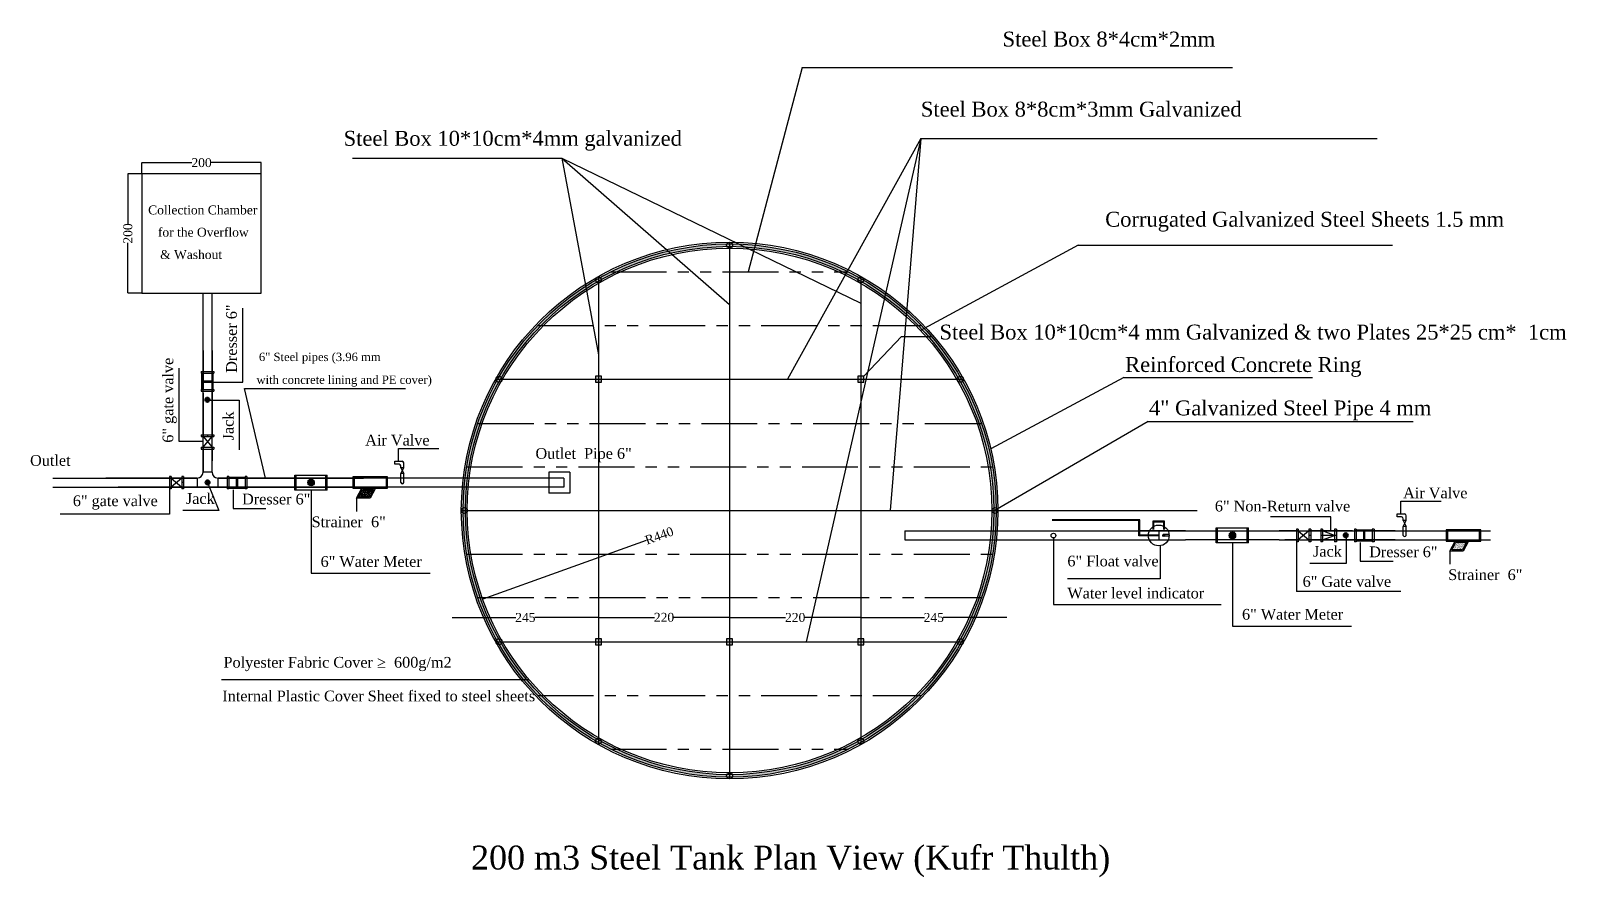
# Model space of a CAD drawing. Header units: centimetres. Extents: x 19229 to 51025, y 9487 to 24710.
# Drawn here: x 24997 to 27572, y 12017 to 13436 of the extents above; entities that cross this region are included whole.
import ezdxf

# ---------------------------------------------------------------- set-up
doc = ezdxf.new("R2010")
doc.units = ezdxf.units.CM
doc.linetypes.add('PHANTOM2', pattern=[1.25, 0.625, -0.125, 0.125, -0.125, 0.125, -0.125])
doc.layers.get('0').update_dxf_attribs({"linetype": 'CONTINUOUS'})
doc.layers.get('DEFPOINTS').update_dxf_attribs({"linetype": 'CONTINUOUS'})
doc.layers.add('DIM6', color=180, linetype='CONTINUOUS')
doc.styles.add('style2', font='times.ttf', dxfattribs={"height": 15})
doc.styles.add('style3', font='times.ttf', dxfattribs={"height": 25})
doc.dimstyles.get("Standard").update_dxf_attribs({"dimtxt": 15, "dimasz": 0.18, "dimexe": 0.18, "dimexo": 0.0625, "dimgap": 0.09, "dimtad": 0, "dimdec": 0, "dimzin": 0, "dimdsep": 46, "dimtxsty": 'style2', "dimcen": 0.09, "dimadec": 0, "dimazin": 0, "dimtfac": 1, "dimtdec": 0, "dimtofl": 0, "dimtmove": 0, "dimatfit": 3, "dimfxl": 1, "dimtolj": 1, "dimtzin": 0, "dimarcsym": 0})

# ---------------------------------------------------------------- blocks, each defined once
blk = doc.blocks.new('*D41')
at = {"color": 0, "lineweight": -2, "transparency": 16777216}
for p, q in [((25183.1, 13196.6), (25183.1, 13215.4)), ((25183.2, 13215.2), (25267, 13215.2)), ((25382.9, 13215.2), (25299.1, 13215.2)), ((25383.1, 13196.6), (25383.1, 13215.4))]:
    blk.add_line(p, q, dxfattribs=at)
at = {"color": 0, "transparency": 16777216}
for points in [[(25183.2, 13215.2), (25183.2, 13215.2), (25183.1, 13215.2)], [(25382.9, 13215.2), (25382.9, 13215.2), (25383.1, 13215.2)]]:
    blk.add_solid(points, dxfattribs=at)
at = {"layer": 'DEFPOINTS', "color": 0, "transparency": 16777216}
for p in [(25383.1, 13215.2), (25183.1, 13196.5), (25383.1, 13196.5)]:
    blk.add_point(p, dxfattribs=at)
at = {"color": 0, "transparency": 16777216, "insert": (25283.1, 13215.2), "char_height": 15, "attachment_point": 5, "style": 'style2'}
blk.add_mtext('\\A1;200', dxfattribs=at)
blk = doc.blocks.new('*D42')
at = {"color": 0, "lineweight": -2, "transparency": 16777216}
for p, q in [((25183, 13196.5), (25159.3, 13196.5)), ((25159.5, 13196.4), (25159.5, 13112.6)), ((25159.5, 12996.7), (25159.5, 13080.5)), ((25183, 12996.5), (25159.3, 12996.5))]:
    blk.add_line(p, q, dxfattribs=at)
at = {"color": 0, "transparency": 16777216}
for points in [[(25159.5, 13196.4), (25159.5, 13196.4), (25159.5, 13196.5)], [(25159.5, 12996.7), (25159.5, 12996.7), (25159.5, 12996.5)]]:
    blk.add_solid(points, dxfattribs=at)
at = {"layer": 'DEFPOINTS', "color": 0, "transparency": 16777216}
for p in [(25159.5, 13196.5), (25183.1, 13196.5), (25183.1, 12996.5)]:
    blk.add_point(p, dxfattribs=at)
at = {"color": 0, "transparency": 16777216, "insert": (25159.5, 13096.5), "char_height": 15, "attachment_point": 5, "rotation": 90, "style": 'style2'}
blk.add_mtext('\\A1;200', dxfattribs=at)
blk = doc.blocks.new('*D43')
at = {"color": 0, "lineweight": -2, "ltscale": 20, "transparency": 16777216}
blk.add_line((26028.7, 12581.7), (25754.8, 12483.5), dxfattribs=at)
at = {"color": 0, "ltscale": 20, "transparency": 16777216}
blk.add_solid([(25754.8, 12483.6), (25754.8, 12483.5), (25754.6, 12483.5)], dxfattribs=at)
at = {"layer": 'DEFPOINTS', "color": 0, "ltscale": 20, "transparency": 16777216}
for p in [(26168.8, 12631.9), (25754.6, 12483.5)]:
    blk.add_point(p, dxfattribs=at)
at = {"color": 0, "ltscale": 20, "transparency": 16777216, "insert": (26050.8, 12589.6), "char_height": 15, "attachment_point": 5, "rotation": 19.7142, "style": 'style2'}
blk.add_mtext('\\A1;R440', dxfattribs=at)
blk = doc.blocks.new('*D48')
at = {"color": 0, "lineweight": -2, "ltscale": 20, "transparency": 16777216}
for p, q in [((26168.8, 12452.6), (26168.8, 12452.7)), ((26169, 12452.5), (26262.8, 12452.5)), ((26388.7, 12452.5), (26294.9, 12452.5)), ((26388.8, 12452.6), (26388.8, 12452.7))]:
    blk.add_line(p, q, dxfattribs=at)
at = {"color": 0, "ltscale": 20, "transparency": 16777216}
for points in [[(26169, 12452.5), (26169, 12452.5), (26168.8, 12452.5)], [(26388.7, 12452.5), (26388.7, 12452.5), (26388.8, 12452.5)]]:
    blk.add_solid(points, dxfattribs=at)
at = {"layer": 'DEFPOINTS', "color": 0, "ltscale": 20, "transparency": 16777216}
for p in [(26168.8, 12452.5), (26168.8, 12452.5), (26388.8, 12452.5)]:
    blk.add_point(p, dxfattribs=at)
at = {"color": 0, "ltscale": 20, "transparency": 16777216, "insert": (26278.8, 12452.5), "char_height": 15, "attachment_point": 5, "style": 'style2'}
blk.add_mtext('\\A1;220', dxfattribs=at)
blk = doc.blocks.new('*D49')
at = {"color": 0, "lineweight": -2, "ltscale": 20, "transparency": 16777216}
for p, q in [((25948.8, 12452.7), (25948.8, 12452.9)), ((25949, 12452.7), (26042.8, 12452.7)), ((26168.7, 12452.7), (26074.9, 12452.7)), ((26168.8, 12452.7), (26168.8, 12452.9))]:
    blk.add_line(p, q, dxfattribs=at)
at = {"color": 0, "ltscale": 20, "transparency": 16777216}
for points in [[(25949, 12452.7), (25949, 12452.6), (25948.8, 12452.7)], [(26168.7, 12452.7), (26168.7, 12452.6), (26168.8, 12452.7)]]:
    blk.add_solid(points, dxfattribs=at)
at = {"layer": 'DEFPOINTS', "color": 0, "ltscale": 20, "transparency": 16777216}
for p in [(25948.8, 12452.7), (25948.8, 12452.7), (26168.8, 12452.7)]:
    blk.add_point(p, dxfattribs=at)
at = {"color": 0, "ltscale": 20, "transparency": 16777216, "insert": (26058.8, 12452.7), "char_height": 15, "attachment_point": 5, "style": 'style2'}
blk.add_mtext('\\A1;220', dxfattribs=at)
blk = doc.blocks.new('*D50')
at = {"color": 0, "lineweight": -2, "ltscale": 20, "transparency": 16777216}
for p, q in [((26388.7, 12452.6), (26388.7, 12452.7)), ((26388.8, 12452.5), (26495.5, 12452.5)), ((26633.7, 12452.5), (26527, 12452.5)), ((26633.8, 12452.6), (26633.8, 12452.7))]:
    blk.add_line(p, q, dxfattribs=at)
at = {"color": 0, "ltscale": 20, "transparency": 16777216}
for points in [[(26388.8, 12452.5), (26388.8, 12452.5), (26388.7, 12452.5)], [(26633.7, 12452.5), (26633.7, 12452.5), (26633.8, 12452.5)]]:
    blk.add_solid(points, dxfattribs=at)
at = {"layer": 'DEFPOINTS', "color": 0, "ltscale": 20, "transparency": 16777216}
for p in [(26388.7, 12452.5), (26633.8, 12452.5), (26633.8, 12452.5)]:
    blk.add_point(p, dxfattribs=at)
at = {"color": 0, "ltscale": 20, "transparency": 16777216, "insert": (26511.3, 12452.5), "char_height": 15, "attachment_point": 5, "style": 'style2'}
blk.add_mtext('\\A1;245', dxfattribs=at)
blk = doc.blocks.new('*D51')
at = {"color": 0, "lineweight": -2, "ltscale": 20, "transparency": 16777216}
for p, q in [((25703.6, 12452.6), (25703.6, 12452.7)), ((25703.7, 12452.5), (25810.5, 12452.5)), ((25948.7, 12452.5), (25841.9, 12452.5)), ((25948.8, 12452.6), (25948.8, 12452.7))]:
    blk.add_line(p, q, dxfattribs=at)
at = {"color": 0, "ltscale": 20, "transparency": 16777216}
for points in [[(25703.7, 12452.5), (25703.7, 12452.5), (25703.6, 12452.5)], [(25948.7, 12452.5), (25948.7, 12452.5), (25948.8, 12452.5)]]:
    blk.add_solid(points, dxfattribs=at)
at = {"layer": 'DEFPOINTS', "color": 0, "ltscale": 20, "transparency": 16777216}
for p in [(25703.6, 12452.5), (25703.6, 12452.5), (25948.8, 12452.5)]:
    blk.add_point(p, dxfattribs=at)
at = {"color": 0, "ltscale": 20, "transparency": 16777216, "insert": (25826.2, 12452.5), "char_height": 15, "attachment_point": 5, "style": 'style2'}
blk.add_mtext('\\A1;245', dxfattribs=at)

msp = doc.modelspace()

# ---------------------------------------------------------------- hatches: boundary and pattern name
at = {"ltscale": 20}
h = msp.add_hatch(color=7, dxfattribs=at)
h.dxf.hatch_style = 1
h.paths.add_polyline_path([(26560.7, 12411.9), (26558, 12411.9, -0.003204), (26555.1, 12406.9, 0.447036)])
h.paths.add_polyline_path([(26559.6, 12414.9, -0.001933), (26558, 12411.9), (26560.7, 12411.9, 0.163252)])
h.paths.add_polyline_path([(26556.2, 12416.9, 0.443951), (26550.7, 12411.9), (26553.4, 12411.9, 0.003223)])
h.paths.add_polyline_path([(26553.4, 12411.9), (26550.7, 12411.9, 0.16061), (26551.6, 12408.9, 0.001938)])
h.paths.add_polyline_path([(26173.4, 12184.9, -0.002569), (26168.8, 12184.9), (26168.8, 12181.9, 0.299617)])
h.paths.add_polyline_path([(26168.8, 12184.9, -0.002569), (26164.3, 12184.9, 0.299617), (26168.8, 12181.9)])
h.paths.add_polyline_path([(26168.8, 12191.9, 0.296814), (26164.3, 12188.9, 0.00258), (26168.8, 12188.9)])
h.paths.add_polyline_path([(26168.8, 12191.9), (26168.8, 12188.9, 0.00258), (26173.4, 12188.9, 0.296814)])
h.paths.add_polyline_path([(25948.8, 12242.8), (25948.8, 12240.1, 0.163252), (25951.9, 12241.1, -0.001933)])
h.paths.add_polyline_path([(25948.8, 12242.8, -0.003204), (25943.9, 12245.6, 0.027695), (25943.8, 12245.1, 0.414214), (25948.8, 12240.1)])
h.paths.add_polyline_path([(25948.8, 12250.1), (25948.8, 12247.4, 0.003223), (25953.8, 12244.6, 0.025118), (25953.8, 12245.1, 0.414214)])
h.paths.add_polyline_path([(25948.8, 12250.1, 0.16061), (25945.9, 12249.1, 0.001938), (25948.8, 12247.4)])
h.paths.add_polyline_path([(25779.7, 12411.9), (25777, 12411.9, 0.447036), (25782.6, 12406.9, -0.003204)])
h.paths.add_polyline_path([(25778, 12414.9, 0.163252), (25777, 12411.9), (25779.7, 12411.9, -0.001933)])
h.paths.add_polyline_path([(25781.5, 12416.9, 0.003223), (25784.3, 12411.9), (25787, 12411.9, 0.443951)])
h.paths.add_polyline_path([(25787, 12411.9), (25784.3, 12411.9, 0.001938), (25786.1, 12408.9, 0.16061)])
h.paths.add_polyline_path([(25725.9, 12636.5, 0.00258), (25725.8, 12631.9), (25728.8, 12631.9, 0.296814)])
h.paths.add_polyline_path([(25721.9, 12636.5, 0.299617), (25718.8, 12631.9), (25721.8, 12631.9, -0.002569)])
h.paths.add_polyline_path([(25721.8, 12631.9), (25718.8, 12631.9, 0.299617), (25721.9, 12627.3, -0.002569)])
h.paths.add_polyline_path([(25728.8, 12631.9), (25725.8, 12631.9, 0.00258), (25725.9, 12627.3, 0.296814)])
h.paths.add_polyline_path([(25786.1, 12854.9, 0.001938), (25784.3, 12851.9), (25787, 12851.9, 0.16061)])
h.paths.add_polyline_path([(25787, 12851.9), (25784.3, 12851.9, 0.003223), (25781.5, 12846.9, 0.443951)])
h.paths.add_polyline_path([(25779.7, 12851.9), (25777, 12851.9, 0.163252), (25778, 12848.9, -0.001933)])
h.paths.add_polyline_path([(25782.6, 12856.9, 0.447036), (25777, 12851.9), (25779.7, 12851.9, -0.003204)])
h.paths.add_polyline_path([(25951.9, 13022.7, 0.163252), (25948.8, 13023.7), (25948.8, 13021, -0.001933)])
h.paths.add_polyline_path([(25948.8, 13023.7, 0.414214), (25943.8, 13018.7, 0.027695), (25943.9, 13018.2, -0.003204), (25948.8, 13021)])
h.paths.add_polyline_path([(25953.8, 13018.7, 0.025118), (25953.8, 13019.2, 0.003223), (25948.8, 13016.4), (25948.8, 13013.7, 0.414214)])
h.paths.add_polyline_path([(25948.8, 13016.4, 0.001938), (25945.9, 13014.7, 0.16061), (25948.8, 13013.7)])
h.paths.add_polyline_path([(26168.8, 13081.9), (26168.8, 13078.9, -0.002569), (26173.4, 13078.9, 0.299617)])
h.paths.add_polyline_path([(26168.8, 13081.9, 0.299617), (26164.3, 13078.9, -0.002569), (26168.8, 13078.9)])
h.paths.add_polyline_path([(26168.8, 13074.9, 0.00258), (26164.3, 13074.9, 0.296814), (26168.8, 13071.9)])
h.paths.add_polyline_path([(26173.4, 13074.9, 0.00258), (26168.8, 13074.9), (26168.8, 13071.9, 0.296814)])
h.paths.add_polyline_path([(26388.8, 13023.7), (26388.8, 13021, -0.003204), (26393.8, 13018.2, 0.027695), (26393.8, 13018.7, 0.414214)])
h.paths.add_polyline_path([(26388.8, 13023.7, 0.163252), (26385.8, 13022.7, -0.001933), (26388.8, 13021)])
h.paths.add_polyline_path([(26388.8, 13016.4, 0.003223), (26383.9, 13019.2, 0.025118), (26383.8, 13018.7, 0.414214), (26388.8, 13013.7)])
h.paths.add_polyline_path([(26388.8, 13016.4), (26388.8, 13013.7, 0.16061), (26391.8, 13014.7, 0.001938)])
h.paths.add_polyline_path([(26555.1, 12856.9, -0.003204), (26558, 12851.9), (26560.7, 12851.9, 0.447036)])
h.paths.add_polyline_path([(26551.6, 12854.9, 0.16061), (26550.7, 12851.9), (26553.4, 12851.9, 0.001938)])
h.paths.add_polyline_path([(26553.4, 12851.9), (26550.7, 12851.9, 0.443951), (26556.2, 12846.9, 0.003223)])
h.paths.add_polyline_path([(26560.7, 12851.9), (26558, 12851.9, -0.001933), (26559.6, 12848.9, 0.163252)])
h.paths.add_polyline_path([(26618.8, 12631.9), (26615.8, 12631.9, -0.002569), (26615.8, 12627.3, 0.299617)])
h.paths.add_polyline_path([(26615.8, 12636.5, -0.002569), (26615.8, 12631.9), (26618.8, 12631.9, 0.299617)])
h.paths.add_polyline_path([(26611.8, 12636.5, 0.296814), (26608.8, 12631.9), (26611.8, 12631.9, 0.00258)])
h.paths.add_polyline_path([(26611.8, 12631.9), (26608.8, 12631.9, 0.296814), (26611.8, 12627.3, 0.00258)])
h.paths.add_polyline_path([(26393.8, 12245.1, 0.027695), (26393.8, 12245.6, -0.003204), (26388.8, 12242.8), (26388.8, 12240.1, 0.414214)])
h.paths.add_polyline_path([(26388.8, 12242.8, -0.001933), (26385.8, 12241.1, 0.163252), (26388.8, 12240.1)])
h.paths.add_polyline_path([(26391.8, 12249.1, 0.16061), (26388.8, 12250.1), (26388.8, 12247.4, 0.001938)])
h.paths.add_polyline_path([(26388.8, 12250.1, 0.414214), (26383.8, 12245.1, 0.025118), (26383.9, 12244.6, 0.003223), (26388.8, 12247.4)])
h = msp.add_hatch(color=7, dxfattribs=at)
h.dxf.hatch_style = 1
h.paths.add_polyline_path([(25721.8, 12631.9, 1), (26615.8, 12631.9, 1)])
h.paths.add_polyline_path([(26611.8, 12631.9, -1), (25725.8, 12631.9, -1)], flags=16)
h = msp.add_hatch(color=7, dxfattribs=at)
h.dxf.hatch_style = 1
h.paths.add_polyline_path([(26393.8, 12416.9), (26388.8, 12416.9), (26388.8, 12411.9), (26393.8, 12411.9)])
h.paths.add_polyline_path([(26388.8, 12416.9), (26383.8, 12416.9), (26383.8, 12411.9), (26388.8, 12411.9)])
h.paths.add_polyline_path([(26388.8, 12411.9), (26383.8, 12411.9), (26383.8, 12406.9), (26388.8, 12406.9)])
h.paths.add_polyline_path([(26393.8, 12411.9), (26388.8, 12411.9), (26388.8, 12406.9), (26393.8, 12406.9)])
h.paths.add_polyline_path([(26168.8, 12411.9), (26163.8, 12411.9), (26163.8, 12406.9), (26168.8, 12406.9)])
h.paths.add_polyline_path([(26168.8, 12416.9), (26163.8, 12416.9), (26163.8, 12411.9), (26168.8, 12411.9)])
h.paths.add_polyline_path([(26173.8, 12416.9), (26168.8, 12416.9), (26168.8, 12411.9), (26173.8, 12411.9)])
h.paths.add_polyline_path([(26173.8, 12411.9), (26168.8, 12411.9), (26168.8, 12406.9), (26173.8, 12406.9)])
h.paths.add_polyline_path([(25948.8, 12411.9), (25943.8, 12411.9), (25943.8, 12406.9), (25948.8, 12406.9)])
h.paths.add_polyline_path([(25953.8, 12411.9), (25948.8, 12411.9), (25948.8, 12406.9), (25953.8, 12406.9)])
h.paths.add_polyline_path([(25953.8, 12416.9), (25948.8, 12416.9), (25948.8, 12411.9), (25953.8, 12411.9)])
h.paths.add_polyline_path([(25948.8, 12416.9), (25943.8, 12416.9), (25943.8, 12411.9), (25948.8, 12411.9)])
h.paths.add_polyline_path([(26393.8, 12856.9), (26388.8, 12856.9), (26388.8, 12851.9), (26393.8, 12851.9)])
h.paths.add_polyline_path([(26388.8, 12856.9), (26383.8, 12856.9), (26383.8, 12851.9), (26388.8, 12851.9)])
h.paths.add_polyline_path([(26388.8, 12851.9), (26383.8, 12851.9), (26383.8, 12846.9), (26388.8, 12846.9)])
h.paths.add_polyline_path([(26393.8, 12851.9), (26388.8, 12851.9), (26388.8, 12846.9), (26393.8, 12846.9)])
h.paths.add_polyline_path([(25953.8, 12851.9), (25948.8, 12851.9), (25948.8, 12846.9), (25953.8, 12846.9)])
h.paths.add_polyline_path([(25948.8, 12851.9), (25943.8, 12851.9), (25943.8, 12846.9), (25948.8, 12846.9)])
h.paths.add_polyline_path([(25948.8, 12856.9), (25943.8, 12856.9), (25943.8, 12851.9), (25948.8, 12851.9)])
h.paths.add_polyline_path([(25953.8, 12856.9), (25948.8, 12856.9), (25948.8, 12851.9), (25953.8, 12851.9)])
h = msp.add_hatch()
h.set_pattern_fill('AR-SAND', scale=0.05)
h.set_pattern_definition([(37.5, (1442.8114, 27.3505), (-0.08000156, 2.44706619), [0, -1.9304, 0, -2.159, 0, -2.06375]), (7.5, (1442.8114, 27.3505), (2.2476164, 3.5841255), [0, -1.0414, 0, -1.7399, 0, -0.66675]), (327.5, (1441.2493, 27.3505), (3.95496185, 0.00718592), [0, -0.635, 0, -2.286, 0, -2.9845]), (317.5, (1441.2493, 27.3505), (3.81778226, 1.1146466), [0, -0.3175, 0, -1.4986, 0, -1.7145])])
h.paths.add_polyline_path([(25571.3, 12667.2), (25553.1, 12667.2), (25546.4, 12654.5), (25564.5, 12654.5)])
h = msp.add_hatch()
h.set_pattern_fill('AR-SAND', scale=0.05)
h.set_pattern_definition([(37.5, (3276.4663, -61.19), (-0.08000156, 2.44706619), [0, -1.9304, 0, -2.159, 0, -2.06375]), (7.5, (3276.4663, -61.19), (2.2476164, 3.5841255), [0, -1.0414, 0, -1.7399, 0, -0.66675]), (327.5, (3274.9042, -61.19), (3.95496185, 0.00718592), [0, -0.635, 0, -2.286, 0, -2.9845]), (317.5, (3274.9042, -61.19), (3.81778226, 1.1146466), [0, -0.3175, 0, -1.4986, 0, -1.7145])])
h.paths.add_polyline_path([(27404.9, 12578.6), (27386.8, 12578.6), (27380, 12565.9), (27398.1, 12565.9)])
at = {"layer": 'DIM6', "linetype": 'Continuous', "lineweight": 50}
h = msp.add_hatch(color=7, dxfattribs=at)
edge = h.paths.add_edge_path()
edge.add_arc((25292.8, 12817.6), 3.34, 0, 360)
h = msp.add_hatch(color=7, dxfattribs=at)
edge = h.paths.add_edge_path()
edge.add_arc((25293.1, 12678.9), 3.34, 0, 360)
h = msp.add_hatch(color=7, dxfattribs=at)
edge = h.paths.add_edge_path()
edge.add_arc((27202.3, 12590.4), 3.34, 0, 360)

# ---------------------------------------------------------------- linework, layer by layer
at = {"color": 7, "ltscale": 20}
for p, q in [((26290.4, 13374.7), (26200.2, 13031.9)), ((26290.4, 13374.7), (27012.4, 13374.7)), ((26489.3, 13255.5), (26266.1, 12851.9)), ((26489.3, 13255.5), (26297.1, 12411.9)), ((26489.3, 13255.5), (26437.9, 12631.9)), ((25536.2, 13222.7), (25887.2, 13222.7)), ((25887.2, 13222.7), (26388.8, 12979.6)), ((25887.2, 13222.7), (26168.8, 12977.2)), ((25887.2, 13222.7), (25948.8, 12893.1)), ((26168.8, 13081.9), (26168.8, 12181.9)), ((26753.5, 13076.9), (26488.8, 12933.9)), ((25948.8, 13024.4), (25948.8, 12239.3)), ((26388.8, 13024.4), (26388.8, 12239.3)), ((25948.8, 12856.9), (25948.8, 12846.9)), ((26388.8, 12856.9), (26388.8, 12846.9)), ((26830, 12855.2), (26606.8, 12735.5)), ((25354.9, 12836.4), (25624.9, 12836.4)), ((25776.3, 12851.9), (26561.4, 12851.9)), ((25943.8, 12851.9), (25953.8, 12851.9)), ((26383.8, 12851.9), (26393.8, 12851.9)), ((26871, 12781.1), (26613.8, 12631.9)), ((25718.8, 12631.9), (26618.8, 12631.9)), ((25943.8, 12631.9), (25953.8, 12631.9)), ((25948.8, 12636.9), (25948.8, 12626.9)), ((26383.8, 12631.9), (26393.8, 12631.9)), ((26388.8, 12636.9), (26388.8, 12626.9)), ((26571.1, 12631.9), (26953.1, 12631.9)), ((26462.7, 12597.6), (26462.7, 12582.6)), ((25948.8, 12416.9), (25948.8, 12406.9)), ((26168.8, 12416.9), (26168.8, 12406.9)), ((26388.8, 12416.9), (26388.8, 12406.9)), ((25776.3, 12411.9), (26561.4, 12411.9)), ((25943.8, 12411.9), (25953.8, 12411.9)), ((26163.8, 12411.9), (26173.8, 12411.9)), ((26383.8, 12411.9), (26393.8, 12411.9)), ((25316.3, 12348.3), (25699.5, 12348.3)), ((25699.5, 12348.3), (25832.2, 12348.5))]:
    msp.add_line(p, q, dxfattribs=at)
at = {"color": 7, "ltscale": 100}
for p, q in [((26489.3, 13255.5), (27254.9, 13255.5)), ((26393.8, 12856.9), (26457, 12923.5)), ((26457, 12923.5), (26507.8, 12923.5)), ((26871, 12781.1), (27315.5, 12781.1))]:
    msp.add_line(p, q, dxfattribs=at)
at = {"color": 7}
for p, q in [((26753.5, 13076.9), (27280.7, 13076.9)), ((25285.6, 12696.2), (25285.6, 12996.5)), ((25300.6, 12696.2), (25300.6, 12996.5)), ((25285.6, 12696.2), (25285.6, 12976.7)), ((25300.6, 12696.2), (25300.6, 12976.7)), ((25352.2, 12847.2), (25352.2, 12971.3)), ((25245.6, 12747.7), (25245.6, 12870.8)), ((25283.8, 12835), (25283.8, 12862)), ((25302.3, 12835), (25302.3, 12862)), ((26830, 12855.2), (27146.7, 12855.2)), ((25285.6, 12849.2), (25300.6, 12849.2)), ((25285.6, 12848.2), (25300.6, 12848.2)), ((25285.6, 12847.2), (25300.6, 12847.2)), ((25300.6, 12847.2), (25352.2, 12847.2)), ((25390.4, 12686.2), (25354.9, 12836.4)), ((25294.6, 12817.1), (25346.1, 12817.1)), ((25346.1, 12817.1), (25346.1, 12733.4)), ((25285.6, 12747.7), (25245.6, 12747.7)), ((25613.3, 12735.8), (25680.9, 12735.8)), ((25033.8, 12686.2), (25275.6, 12686.2)), ((25275.6, 12686.2), (25143.1, 12686.2)), ((25275.6, 12686.2), (25143.1, 12686.2)), ((25275.6, 12686.2), (25250.6, 12686.2)), ((25275.6, 12686.2), (25275.6, 12671.2)), ((25300.6, 12696.2), (25285.6, 12696.2)), ((25293.1, 12678.9), (25312.2, 12631.7)), ((25890.6, 12686.2), (25310.6, 12686.2)), ((25650.6, 12686.2), (25310.6, 12686.2)), ((25875.6, 12686.2), (25310.6, 12686.2)), ((25310.6, 12686.2), (25554.6, 12686.2)), ((25310.6, 12686.2), (25310.6, 12671.2)), ((25329.1, 12687.9), (25356.1, 12687.9)), ((25341.4, 12686.2), (25341.4, 12671.2)), ((25342.4, 12686.2), (25342.4, 12671.2)), ((25343.4, 12686.2), (25343.4, 12671.2)), ((25439.8, 12691.2), (25493.8, 12691.2)), ((25439.8, 12666.2), (25439.8, 12691.2)), ((25441.8, 12666.2), (25441.8, 12691.2)), ((25650.6, 12686.2), (25450.6, 12686.2)), ((25461.4, 12678.7), (25464.4, 12678.7)), ((25464.4, 12678.7), (25461.4, 12678.7)), ((25461.4, 12678.7), (25464.4, 12678.7)), ((25464.7, 12679.9), (25462.1, 12681.4)), ((25462.1, 12681.4), (25464.7, 12679.9)), ((25464.7, 12677.5), (25462.1, 12676)), ((25462.1, 12676), (25464.7, 12677.5)), ((25465.6, 12680.7), (25464.1, 12683.3)), ((25464.1, 12683.3), (25465.6, 12680.7)), ((25464.1, 12674), (25465.6, 12676.6)), ((25466.8, 12681), (25466.8, 12684)), ((25466.8, 12681), (25466.8, 12684)), ((25466.8, 12673.3), (25466.8, 12676.3)), ((25466.8, 12676.3), (25466.8, 12673.3)), ((25467.9, 12680.7), (25469.4, 12683.3)), ((25469.4, 12683.3), (25467.9, 12680.7)), ((25467.9, 12676.6), (25469.4, 12674)), ((25469.4, 12674), (25467.9, 12676.6)), ((25468.8, 12679.9), (25471.4, 12681.4)), ((25468.8, 12677.5), (25471.4, 12676)), ((25471.4, 12676), (25468.8, 12677.5)), ((25469.1, 12678.7), (25472.1, 12678.7)), ((25472.1, 12678.7), (25469.1, 12678.7)), ((25491.8, 12666.2), (25491.8, 12691.2)), ((25493.8, 12666.2), (25493.8, 12691.2)), ((25650.6, 12686.2), (25550.6, 12686.2)), ((25900.6, 12696.2), (25865.6, 12696.2)), ((25865.6, 12696.2), (25865.6, 12661.2)), ((25890.6, 12686.2), (25890.6, 12671.2)), ((25900.6, 12696.2), (25900.6, 12661.2)), ((25033.8, 12671.2), (25554.6, 12671.2)), ((25890.6, 12671.2), (25143.1, 12671.2)), ((25229.1, 12668.2), (25229.1, 12625.6)), ((25329.1, 12669.4), (25356.1, 12669.4)), ((25335.9, 12666.6), (25335.9, 12635.4)), ((25493.8, 12666.2), (25439.8, 12666.2)), ((25466.8, 12666.2), (25466.8, 12526.7)), ((25543, 12652.5), (25543, 12630.2)), ((25900.6, 12661.2), (25865.6, 12661.2)), ((27294.7, 12647.3), (27362.3, 12647.3)), ((25229.1, 12625.6), (25045.9, 12625.6)), ((25312.2, 12631.7), (25251.5, 12631.7)), ((25335.9, 12635.4), (25391, 12635.4)), ((27177, 12621.1), (27075.9, 12621.1)), ((26462.7, 12597.6), (26933.6, 12597.6)), ((26856.7, 12616.3), (26709.6, 12616.3)), ((26855.4, 12615), (26709.6, 12615)), ((26855.4, 12589.5), (26855.4, 12615)), ((26856.7, 12590.8), (26856.7, 12616.3)), ((26898.1, 12614.3), (26878.7, 12614.3)), ((26878.7, 12614.3), (26878.7, 12599.9)), ((26879.7, 12612.9), (26896.7, 12612.9)), ((26879.7, 12612.9), (26879.7, 12599.9)), ((26888.6, 12597.6), (26888.6, 12582.6)), ((26888.7, 12614.3), (26888.7, 12612.9)), ((26888.7, 12614.3), (26893.7, 12612.9)), ((26893.7, 12614.3), (26888.7, 12612.9)), ((26893.7, 12614.3), (26893.7, 12612.9)), ((26893.7, 12612.9), (26893.7, 12614.3)), ((26896.7, 12612.9), (26896.7, 12600)), ((26898.1, 12600), (26898.1, 12614.3)), ((26933.6, 12597.6), (27090.8, 12597.6)), ((26985.2, 12602.6), (27039.2, 12602.6)), ((26985.2, 12577.6), (26985.2, 12602.6)), ((26987.2, 12577.6), (26987.2, 12602.6)), ((27012.2, 12592.5), (27012.2, 12595.5)), ((27012.2, 12592.5), (27012.2, 12595.5)), ((27037.2, 12577.6), (27037.2, 12602.6)), ((27039.2, 12577.6), (27039.2, 12602.6)), ((27090.8, 12597.6), (27445.2, 12597.6)), ((27219.7, 12599.3), (27246.7, 12599.3)), ((27232, 12597.6), (27232, 12582.6)), ((27233, 12597.6), (27233, 12582.6)), ((27234, 12597.6), (27234, 12582.6)), ((26462.7, 12582.6), (26933.6, 12582.6)), ((26712, 12585.9), (26712, 12474.2)), ((26888.6, 12589.5), (26855.4, 12589.5)), ((26888.6, 12590.8), (26856.7, 12590.8)), ((26891.2, 12572.8), (26891.2, 12517.1)), ((26906.1, 12591.4), (26895.8, 12591.4)), ((26906.1, 12588.9), (26895.8, 12588.9)), ((27090.8, 12582.6), (26933.6, 12582.6)), ((27039.2, 12577.6), (26985.2, 12577.6)), ((27006.8, 12590.1), (27009.8, 12590.1)), ((27009.8, 12590.1), (27006.8, 12590.1)), ((27006.8, 12590.1), (27009.8, 12590.1)), ((27010.1, 12591.3), (27007.5, 12592.8)), ((27007.5, 12592.8), (27010.1, 12591.3)), ((27010.1, 12588.9), (27007.5, 12587.4)), ((27007.5, 12587.4), (27010.1, 12588.9)), ((27011, 12592.2), (27009.5, 12594.8)), ((27009.5, 12594.8), (27011, 12592.2)), ((27009.5, 12585.4), (27011, 12588)), ((27012.2, 12584.7), (27012.2, 12587.7)), ((27012.2, 12587.7), (27012.2, 12584.7)), ((27012.2, 12577.6), (27012.2, 12438.2)), ((27013.4, 12592.2), (27014.9, 12594.8)), ((27014.9, 12594.8), (27013.4, 12592.2)), ((27013.4, 12588), (27014.9, 12585.4)), ((27014.9, 12585.4), (27013.4, 12588)), ((27014.2, 12591.3), (27016.8, 12592.8)), ((27014.2, 12588.9), (27016.8, 12587.4)), ((27016.8, 12587.4), (27014.2, 12588.9)), ((27014.6, 12590.1), (27017.6, 12590.1)), ((27017.6, 12590.1), (27014.6, 12590.1)), ((27090.8, 12582.6), (27445.2, 12582.6)), ((27119.7, 12579.6), (27119.7, 12496.3)), ((27202.8, 12587.1), (27202.8, 12543.1)), ((27219.7, 12580.9), (27246.7, 12580.9)), ((27226.5, 12578.1), (27226.5, 12546.8)), ((27226.5, 12546.8), (27281.6, 12546.8)), ((27376.7, 12563.9), (27376.7, 12541.7)), ((25466.8, 12526.7), (25666.8, 12526.7)), ((27202.8, 12543.1), (27142.1, 12543.1)), ((26891.2, 12517.1), (26735.4, 12517.1)), ((27294.6, 12496.3), (27119.7, 12496.3)), ((26712, 12474.2), (26993.3, 12474.2)), ((27012.2, 12438.2), (27212.2, 12438.2))]:
    msp.add_line(p, q, dxfattribs=at)
at = {"color": 7, "linetype": 'PHANTOM2', "ltscale": 150}
for p, q in [((25969.3, 13031.9), (26368.4, 13031.9)), ((25846.8, 12941.9), (26490.9, 12941.9)), ((25746.4, 12777.9), (26591.3, 12777.9)), ((25727.8, 12704.9), (26609.8, 12704.9)), ((25727.8, 12558.9), (26609.8, 12558.9)), ((25746.4, 12485.9), (26591.3, 12485.9)), ((25846.8, 12321.9), (26490.9, 12321.9)), ((25969.3, 12231.9), (26368.4, 12231.9))]:
    msp.add_line(p, q, dxfattribs=at)
at = {"color": 7}
for points in [[(25183.1, 12996.5), (25383.1, 12996.5), (25383.1, 13196.5), (25183.1, 13196.5)], [(25465.7, 12678.1), (25467.9, 12678.1), (25467.9, 12679.5), (25465.7, 12679.5)], [(25537.1, 12669.2), (25595, 12669.2), (25595, 12688.2), (25537.1, 12688.2)], [(25539.2, 12671.2), (25593.1, 12671.2), (25593.1, 12686.2), (25539.2, 12686.2)], [(25543, 12652.5), (25551.9, 12669.2), (25574.6, 12669.2), (25565.7, 12652.5)], [(25543, 12652.5), (25551.9, 12669.2), (25574.6, 12669.2), (25565.7, 12652.5)], [(25551.9, 12669.2), (25574.6, 12669.2), (25565.7, 12652.5), (25543, 12652.5)], [(25546.4, 12654.5), (25553.1, 12667.2), (25571.3, 12667.2), (25564.5, 12654.5)], [(27370.8, 12580.6), (27428.6, 12580.6), (27428.6, 12599.6), (27370.8, 12599.6)], [(27372.8, 12582.6), (27426.6, 12582.6), (27426.6, 12597.6), (27372.8, 12597.6)], [(27011.1, 12589.6), (27013.3, 12589.6), (27013.3, 12590.9), (27011.1, 12590.9)], [(27376.7, 12563.9), (27385.6, 12580.6), (27408.3, 12580.6), (27399.3, 12563.9)], [(27376.7, 12563.9), (27385.6, 12580.6), (27408.3, 12580.6), (27399.3, 12563.9)], [(27385.6, 12580.6), (27408.3, 12580.6), (27399.3, 12563.9), (27376.7, 12563.9)], [(27380, 12565.9), (27386.8, 12578.6), (27404.9, 12578.6), (27398.1, 12565.9)]]:
    msp.add_lwpolyline(points, close=True, dxfattribs=at)
at = {"color": 7, "ltscale": 20}
for points in [[(25943.8, 12846.9), (25953.8, 12846.9), (25953.8, 12856.9), (25943.8, 12856.9)], [(26383.8, 12846.9), (26393.8, 12846.9), (26393.8, 12856.9), (26383.8, 12856.9)], [(25943.8, 12406.9), (25953.8, 12406.9), (25953.8, 12416.9), (25943.8, 12416.9)], [(26163.8, 12406.9), (26173.8, 12406.9), (26173.8, 12416.9), (26163.8, 12416.9)], [(26383.8, 12406.9), (26393.8, 12406.9), (26393.8, 12416.9), (26383.8, 12416.9)]]:
    msp.add_lwpolyline(points, close=True, dxfattribs=at)
for centre, radius in [((26168.8, 12631.9), 450), ((26168.8, 12631.9), 447), ((26168.8, 12631.9), 447), ((26168.8, 12631.9), 443), ((26168.8, 12631.9), 443), ((26168.8, 12631.9), 440), ((26168.8, 13076.9), 5), ((25948.8, 13018.7), 5), ((26388.8, 13018.7), 5), ((25782, 12851.9), 5), ((26555.7, 12851.9), 5), ((25723.8, 12631.9), 5), ((26613.8, 12631.9), 5), ((25782, 12411.9), 5), ((26555.7, 12411.9), 5), ((25948.8, 12245.1), 5), ((26388.8, 12245.1), 5), ((26168.8, 12186.9), 5)]:
    msp.add_circle(centre, radius, dxfattribs=at)
at = {"color": 7}
for centre, radius in [((25466.8, 12678.7), 5.39), ((25466.8, 12678.7), 2.39), ((26888.6, 12590.1), 17.5), ((27012.2, 12590.1), 5.39), ((26712, 12589.9), 3.98), ((26897, 12590.1), 1.79), ((27012.2, 12590.1), 2.39)]:
    msp.add_circle(centre, radius, dxfattribs=at)
for centre, start, end in [((25275.6, 12696.2), 270, 0), ((25310.6, 12696.2), 180, 270), ((25310.6, 12696.2), 180, 270)]:
    msp.add_arc(centre, 10, start, end, dxfattribs=at)
for p in [(25461.4, 12678.7), (25462.1, 12681.4), (25462.1, 12676), (25464.1, 12683.3), (25469.4, 12683.3), (25471.4, 12681.4), (25471.4, 12676), (25472.1, 12678.7), (27012.2, 12595.5), (27006.8, 12590.1), (27007.5, 12592.8), (27007.5, 12587.4), (27009.5, 12594.8), (27009.5, 12585.4), (27012.2, 12584.7), (27014.9, 12594.8), (27014.9, 12585.4), (27016.8, 12592.8), (27016.8, 12587.4), (27017.6, 12590.1)]:
    msp.add_point(p, dxfattribs=at)
at = {"layer": 'DIM6', "color": 7, "linetype": 'Continuous'}
for p, q in [((25285.6, 12900.3), (25285.6, 12833.8)), ((25300.6, 12900.3), (25300.6, 12755.8)), ((25282.6, 12865), (25303.6, 12865)), ((25282.6, 12865), (25282.6, 12862)), ((25282.6, 12862), (25303.6, 12862)), ((25303.6, 12865), (25303.6, 12862)), ((25282.6, 12835), (25303.6, 12835)), ((25282.6, 12835), (25282.6, 12832)), ((25282.6, 12832), (25303.6, 12832)), ((25285.6, 12828.8), (25285.6, 12755.8)), ((25303.6, 12835), (25303.6, 12832)), ((25282.6, 12758.8), (25282.6, 12755.8)), ((25282.6, 12758.8), (25303.6, 12758.8)), ((25282.6, 12755.8), (25303.6, 12755.8)), ((25285.6, 12737.9), (25300.6, 12755.8)), ((25285.6, 12755.8), (25300.6, 12737.9)), ((25293.1, 12758.8), (25293.1, 12755.8)), ((25303.6, 12758.8), (25303.6, 12755.8)), ((25282.6, 12737.9), (25282.6, 12734.9)), ((25282.6, 12737.9), (25303.6, 12737.9)), ((25282.6, 12734.9), (25303.6, 12734.9)), ((25285.6, 12737.9), (25285.6, 12696.2)), ((25300.6, 12737.9), (25300.6, 12715.2)), ((25303.6, 12737.9), (25303.6, 12734.9)), ((25613.3, 12714.6), (25613.3, 12735.8)), ((25328, 12698.7), (25328, 12698.7)), ((25607.2, 12709.6), (25607.2, 12714.6)), ((25607.2, 12714.6), (25619.3, 12714.6)), ((25614.3, 12709.6), (25607.2, 12709.6)), ((25617.3, 12703.7), (25617.3, 12706.6)), ((25622.3, 12703.7), (25617.3, 12703.7)), ((25617.3, 12703.7), (25622.3, 12693.7)), ((25617.3, 12693.7), (25622.3, 12703.7)), ((25622.3, 12703.7), (25622.3, 12711.6)), ((25232.1, 12686.2), (25122.6, 12686.2)), ((25232.1, 12689.2), (25229.1, 12689.2)), ((25229.1, 12689.2), (25229.1, 12668.2)), ((25232.1, 12689.2), (25232.1, 12668.2)), ((25232.1, 12686.2), (25250, 12671.2)), ((25250, 12686.2), (25232.1, 12671.2)), ((25253, 12689.2), (25250, 12689.2)), ((25250, 12689.2), (25250, 12668.2)), ((25275.6, 12686.2), (25250, 12686.2)), ((25253, 12678.7), (25250, 12678.7)), ((25253, 12689.2), (25253, 12668.2)), ((25323, 12686.2), (25310.6, 12686.2)), ((25326.1, 12689.2), (25326.1, 12668.2)), ((25329.1, 12689.2), (25326.1, 12689.2)), ((25394.5, 12686.2), (25328, 12686.2)), ((25329.1, 12689.2), (25329.1, 12668.2)), ((25356.1, 12689.2), (25356.1, 12668.2)), ((25359.1, 12689.2), (25356.1, 12689.2)), ((25359.1, 12689.2), (25359.1, 12668.2)), ((25617.3, 12678.6), (25617.3, 12693.7)), ((25622.3, 12693.7), (25617.3, 12693.7)), ((25622.3, 12678.6), (25622.3, 12693.7)), ((25232.1, 12671.2), (25209.3, 12671.2)), ((25232.1, 12668.2), (25229.1, 12668.2)), ((25394.5, 12671.2), (25250, 12671.2)), ((25253, 12668.2), (25250, 12668.2)), ((25329.1, 12668.2), (25326.1, 12668.2)), ((25359.1, 12668.2), (25356.1, 12668.2)), ((27294.7, 12626.1), (27294.7, 12647.3)), ((27177, 12597.6), (27177, 12621.1)), ((27288.6, 12621.1), (27288.6, 12626.1)), ((27288.6, 12626.1), (27300.7, 12626.1)), ((27295.7, 12621.1), (27288.6, 12621.1)), ((27303.7, 12615.2), (27303.7, 12623.1)), ((26933.6, 12597.6), (26857.5, 12597.6)), ((27122.7, 12597.6), (27090.8, 12597.6)), ((27122.7, 12600.6), (27119.7, 12600.6)), ((27119.7, 12600.6), (27119.7, 12579.6)), ((27122.7, 12600.6), (27122.7, 12579.6)), ((27122.7, 12597.6), (27140.5, 12582.6)), ((27140.5, 12597.6), (27122.7, 12582.6)), ((27143.5, 12600.6), (27140.5, 12600.6)), ((27140.5, 12600.6), (27140.5, 12579.6)), ((27213.5, 12597.6), (27140.5, 12597.6)), ((27143.5, 12600.6), (27143.5, 12579.6)), ((27160.5, 12600.6), (27160.5, 12579.6)), ((27163.5, 12600.6), (27160.5, 12600.6)), ((27163.5, 12600.6), (27163.5, 12579.6)), ((27183.5, 12590.1), (27163.5, 12597.6)), ((27183.5, 12600.6), (27183.5, 12579.6)), ((27186.5, 12600.6), (27183.5, 12600.6)), ((27186.5, 12600.6), (27186.5, 12579.6)), ((27216.7, 12600.6), (27216.7, 12579.6)), ((27219.7, 12600.6), (27216.7, 12600.6)), ((27218.5, 12610.2), (27218.5, 12610.2)), ((27285, 12597.6), (27218.5, 12597.6)), ((27219.7, 12600.6), (27219.7, 12579.6)), ((27246.7, 12600.6), (27246.7, 12579.6)), ((27249.7, 12600.6), (27246.7, 12600.6)), ((27249.7, 12600.6), (27249.7, 12579.6)), ((27298.7, 12615.2), (27298.7, 12618.1)), ((27303.7, 12615.2), (27298.7, 12615.2)), ((27298.7, 12615.2), (27303.7, 12605.2)), ((27298.7, 12605.2), (27303.7, 12615.2)), ((27298.7, 12590.1), (27298.7, 12605.2)), ((27303.7, 12605.2), (27298.7, 12605.2)), ((27303.7, 12605.2), (27298.7, 12605.2)), ((27303.7, 12590.1), (27303.7, 12605.2)), ((27122.7, 12582.6), (27099.9, 12582.6)), ((27122.7, 12579.6), (27119.7, 12579.6)), ((27143.5, 12590.1), (27140.5, 12590.1)), ((27285, 12582.6), (27140.5, 12582.6)), ((27143.5, 12579.6), (27140.5, 12579.6)), ((27186.5, 12590.1), (27160.5, 12590.1)), ((27163.5, 12579.6), (27160.5, 12579.6)), ((27163.5, 12582.6), (27183.5, 12590.1)), ((27186.5, 12579.6), (27183.5, 12579.6)), ((27219.7, 12579.6), (27216.7, 12579.6)), ((27249.7, 12579.6), (27246.7, 12579.6))]:
    msp.add_line(p, q, dxfattribs=at)
at = {"layer": 'DIM6', "color": 7, "linetype": 'Continuous', "lineweight": 50}
for centre in [(25292.8, 12817.6), (25293.1, 12678.9), (27202.3, 12590.4)]:
    msp.add_circle(centre, 3.34, dxfattribs=at)
at = {"layer": 'DIM6', "color": 7, "linetype": 'Continuous'}
for centre, radius, start, end in [((25614.3, 12706.6), 3, 0, 90), ((25619.3, 12711.6), 3, 0, 90), ((25619.8, 12679.3), 2.59, 195.0718, 344.9282), ((27295.7, 12618.1), 3, 0, 90), ((27300.7, 12623.1), 3, 0, 90), ((27301.2, 12590.8), 2.59, 195.0718, 344.9282)]:
    msp.add_arc(centre, radius, start, end, dxfattribs=at)

# ---------------------------------------------------------------- texts
at = {"color": 7, "style": 'style3'}
for s, height, p in [('Steel Box 8*4cm*2mm ', 25, (26626.7, 13409.9)), ('Steel Box 8*8cm*3mm Galvanized', 25, (26489.6, 13292.4)), ('Steel Box 10*10cm*4mm galvanized ', 25, (25521.4, 13243.5)), ('Collection Chamber', 15, (25193.5, 13128.4)), ('Corrugated Galvanized Steel Sheets 1.5 mm', 25, (26798.8, 13107.8)), ('for the Overflow', 15, (25209.9, 13091.1)), (' & Washout', 15, (25208, 13053.6)), ('Steel Box 10*10cm*4 mm Galvanized & two Plates 25*25 cm*  1cm', 25, (26520.9, 12918.6)), ('6" Steel pipes (3.96 mm ', 14, (25379.3, 12882.5)), ('Reinforced Concrete Ring', 25, (26832.3, 12864.2)), ('with concrete lining and PE cover)', 14, (25375.2, 12844.2)), ('4" Galvanized Steel Pipe 4 mm', 25, (26872.2, 12791.4)), ('Air Valve', 18, (25557.6, 12740.9)), ('Outlet ', 18, (24995.4, 12706.9)), ('Outlet  Pipe 6"', 18, (25843.2, 12718.6)), ('6" gate valve', 18, (25067.2, 12639.2)), ('Jack', 18, (25256.8, 12643)), ('Dresser 6"', 18, (25351, 12642.1)), ('6" Non-Return valve', 18, (26982.8, 12630.3)), ('Air Valve', 18, (27298.5, 12652.4)), ('Strainer  6"', 18, (25467.7, 12603.9)), ('Jack', 18, (27147.4, 12554.5)), ('Dresser 6"', 18, (27241.6, 12553.6)), ('6" Water Meter', 18, (25482.8, 12537.4)), ('6" Float valve', 18, (26735.4, 12538.2)), ('6" Gate valve', 18, (27130, 12503.9)), ('Strainer  6"', 18, (27374.2, 12515.3)), ('Water level indicator', 18, (26735.4, 12484.4)), ('6" Water Meter', 18, (27028.3, 12448.9)), ('Polyester Fabric Cover ≥  600g/m2  ', 18, (25319.9, 12368.4)), ('Internal Plastic Cover Sheet fixed to steel sheets  ', 18, (25317.9, 12311.9)), ('200 m3 Steel Tank Plan View (Kufr Thulth)', 40, (25735.1, 12029.9))]:
    msp.add_text(s, height=height, dxfattribs=at).set_placement(p)
for s, p in [('Dresser 6"', (25342.3, 12862.8)), ('6" gate valve', (25235.7, 12745.6)), ('Jack', (25336.8, 12749.5))]:
    msp.add_text(s, height=18, rotation=90, dxfattribs=at).set_placement(p)

# ---------------------------------------------------------------- dimensions: what is measured, and where the dimension line sits
at = {"color": 7}
for p1, p2, distance, picture, middle in [((25183.1, 13196.5), (25383.1, 13196.5), 18.7, '*D41', (25283.1, 13215.2)), ((25183.1, 12996.5), (25183.1, 13196.5), 23.5, '*D42', (25159.5, 13096.5))]:
    dim = msp.add_aligned_dim(p1=p1, p2=p2, distance=distance, dimstyle='Standard', dxfattribs=at)
    dim.commit()
    dim.dimension.update_dxf_attribs({"geometry": picture, "text_midpoint": middle})
at = {"color": 7, "ltscale": 20}
dim = msp.add_radius_dim(center=(26168.8, 12631.9), mpoint=(25754.6, 12483.5), dimstyle='Standard', dxfattribs=at)
dim.commit()
dim.dimension.update_dxf_attribs({"geometry": '*D43', "text_midpoint": (26050.8, 12589.6), "dimtype": 164})
for base, p1, p2, picture, middle in [((25703.6, 12452.5), (25948.8, 12452.5), (25703.6, 12452.5), '*D51', (25826.2, 12452.5)), ((25948.8, 12452.7), (26168.8, 12452.7), (25948.8, 12452.7), '*D49', (26058.8, 12452.7)), ((26168.8, 12452.5), (26388.8, 12452.5), (26168.8, 12452.5), '*D48', (26278.8, 12452.5)), ((26633.8, 12452.5), (26388.7, 12452.5), (26633.8, 12452.5), '*D50', (26511.3, 12452.5))]:
    dim = msp.add_linear_dim(base=base, p1=p1, p2=p2, dimstyle='Standard', dxfattribs=at)
    dim.commit()
    dim.dimension.update_dxf_attribs({"geometry": picture, "text_midpoint": middle})

doc.saveas('drawing.dxf')
